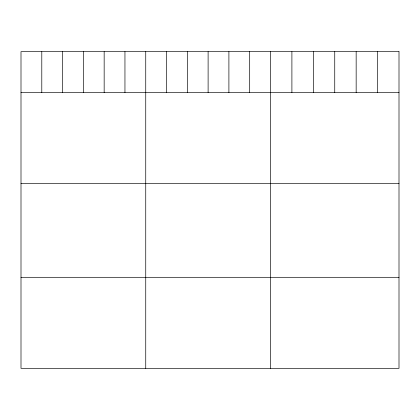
<?xml version="1.0" encoding="UTF-8"?>
<svg xmlns="http://www.w3.org/2000/svg" width="420" height="420" viewBox="0 0 420 420"><rect width="100%" height="100%" fill="white"/><g stroke="black" fill="none" stroke-linecap="round" stroke-linejoin="round"><path stroke-width="0.63" d="M21 92.505L399 92.505M21 183.53L399 183.53M21 277.31L399 277.31M377.58 51.665L377.58 92.505M356.16 51.665L356.16 92.505M334.74 51.665L334.74 92.505M313.32 51.665L313.32 92.505M291.9 51.665L291.9 92.505M270.48 51.665L270.48 368.335M249.69 51.665L249.69 92.505M228.9 51.665L228.9 92.505M208.11 51.665L208.11 92.505M187.32 51.665L187.32 92.505M166.53 51.665L166.53 92.505M145.74 51.665L145.74 368.335M124.95 51.665L124.95 92.505M104.16 51.665L104.16 92.505M83.37 51.665L83.37 92.505M62.58 51.665L62.58 92.505M41.79 51.665L41.79 92.505M399 51.665L21 51.665L21 368.335L399 368.335L399 51.665"/></g></svg>
